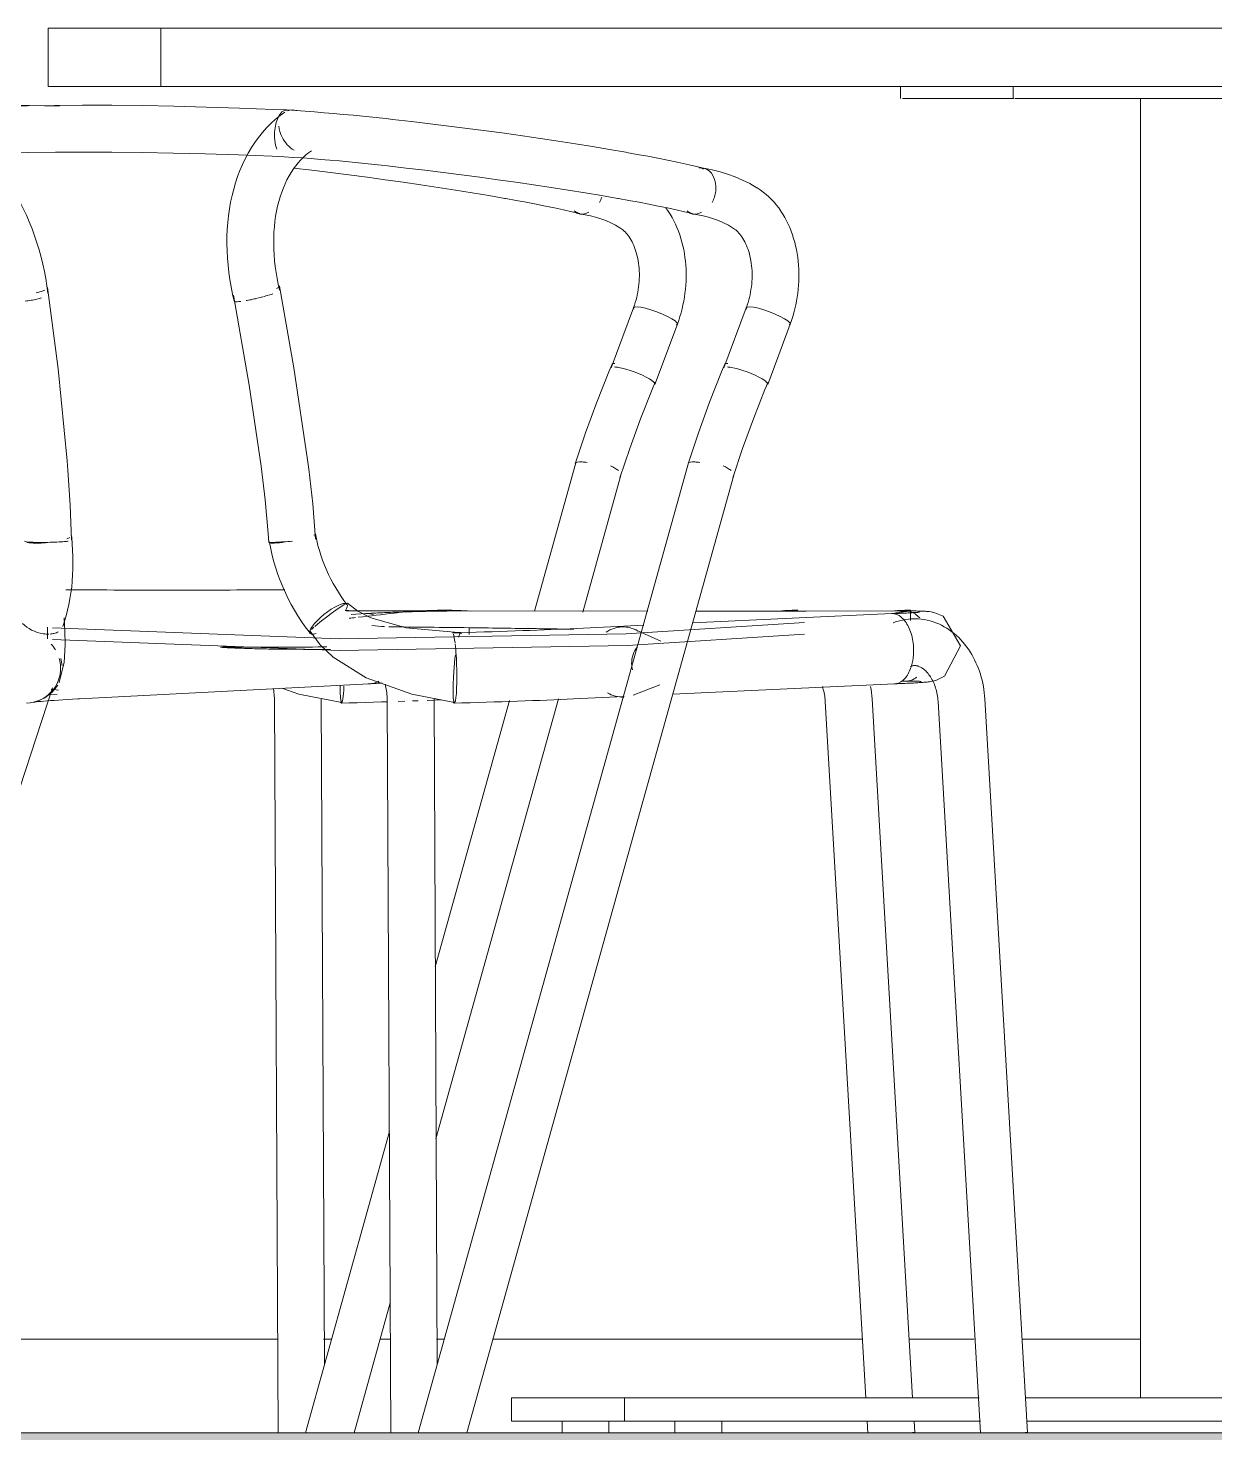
# Model space of a CAD drawing. Header units: inches. Extents: x 21386 to 98862, y -290 to 853.
# Drawn here: x 35678.66 to 35704.01, y 0 to 30 of the extents above; entities that cross this region are included whole.
import ezdxf

# ---------------------------------------------------------------- set-up
doc = ezdxf.new("R2010")
doc.units = ezdxf.units.IN
doc.header["$MEASUREMENT"] = 0
doc.linetypes.add('Grid Line 1_2_', pattern=[0.875, 0.5, -0.125, 0.125, -0.125])
for name, color, linetype, lineweight in [('A-FLOR', 192, 'Continuous', 13), ('A-FLOR-LEVL', 51, 'Continuous', 9), ('A-FLOR-PATT', 8, 'Continuous', 25), ('A-GLAZ-CWMG', 51, 'Continuous', 13), ('I-FURN', 30, 'Continuous', 13)]:
    doc.layers.add(name, color=color, linetype=linetype, lineweight=lineweight)

# ---------------------------------------------------------------- blocks, each defined once
blk = doc.blocks.new('Struct_Xcel_Sports Complex_rvt-4-Building Section - East_West looking South')
at = {"layer": 'A-FLOR-PATT', "lineweight": 9}
h = blk.add_hatch(dxfattribs=at)
h.set_pattern_fill('FP_62', color=256, style=0, pattern_type=2)
h.set_pattern_definition([(50, (-87938.914, 98.42), (55.0854, -4.819842), [5.76, -63.36]), (355, (-87938.914, 98.42), (-10.65569, 57.76853), [4.608, -50.688]), (100.451, (-87934.323, 98.02), (44.429468, 52.94866), [4.895, -53.848]), (46.184, (-87938.914, 113.78), (81.96444, -12.71212), [8.64, -95.04]), (96.636, (-87932.084, 112.72), (71.7815, 74.81238), [7.343, -80.772]), (351.184, (-87938.91, 113.78), (71.78195, 74.81243), [6.912, -76.032]), (21, (-87931.234, 109.94), (45.84207, -30.92146), [5.76, -63.36]), (326, (-87931.234, 109.94), (18.687064, 55.691476), [4.608, -50.688]), (71.451, (-87927.414, 107.363), (64.52891, 24.77011), [4.895, -53.848]), (37.5, (-87938.914, 98.42), (0.9338946, 25.566816), [2.534, -47.539, 2.534, -48.922, -50.88]), (37.5, (-87938.914, 98.42), (0.9338946, 25.566816), [-101.53, 2.534, -48.346]), (7.5, (-87938.914, 98.42), (20.20404, 30.291303), [2.534, -26.803, 2.534, -46.387, -19.392]), (7.5, (-87938.914, 98.42), (20.20404, 30.291303), [-78.259, 2.534, -16.858]), (327.5, (-87956.04, 98.42), (40.9977845, -1.7324026), [2.534, -16.666, 2.534, -57.37, -79.488]), (327.5, (-87956.04, 98.42), (40.9977845, -1.7324026), [-79.104, 2.534, -76.954]), (317.5, (-87963.72, 98.42), (44.788883, 7.687839), [2.534, -22.426, 2.534, -37.248, -56.448]), (317.5, (-87963.72, 98.42), (44.788883, 7.687839), [-64.742, 2.534, -53.914])])
h.paths.add_polyline_path([(-26273.39, -6), (-22066.14, -6), (-22066.14, 0), (-26273.39, 0), (-26273.39, -1.696)], flags=0)
at = {"layer": 'A-FLOR', "color": 7}
blk.add_line((-22066.14, 0), (-26273.39, 0), dxfattribs=at)
blk = doc.blocks.new('Falcon 7700 Series Pedestal Base - 36_ Square Top x 30_ - Wheelchair Height-460525-Building Section - East_West looking South')
at = {"layer": 'I-FURN', "color": 8, "lineweight": 9}
for p, q in [((-26223.344, 30), (-26197.888, 30)), ((-26223.344, 30), (-26223.344, 28.75)), ((-26197.888, 28.75), (-26223.344, 28.75)), ((-26205.138, 28.75), (-26205.138, 28.5)), ((-26202.806, 28.5), (-26205.096, 28.5)), ((-26202.806, 28.5), (-26202.589, 28.5)), ((-26202.589, 28.5), (-26202.806, 28.5)), ((-26199.51, 28.5), (-26202.589, 28.5)), ((-26213.445, 0.75), (-26205.87, 0.75)), ((-26213.445, 0.75), (-26213.445, 0.25)), ((-26204.881, 0.75), (-26197.888, 0.75)), ((-26205.841, 0.25), (-26213.445, 0.25)), ((-26212.366, 0.25), (-26212.366, 0)), ((-26211.366, 0), (-26211.366, 0.25)), ((-26197.888, 0.25), (-26204.851, 0.25))]:
    blk.add_line(p, q, dxfattribs=at)
blk = doc.blocks.new('HermanMiller_Collection_Air-Chair_SideChair_Arms - Arms-460524-Building Section - East_West looking South')
at = {"layer": 'I-FURN', "color": 8, "lineweight": 9}
for p, q in [((-26211.711, 27), (-26211.856, 27.021)), ((-26211.971, 26.027), (-26211.874, 26.014)), ((-26210.842, 24.025), (-26211.321, 22.742)), ((-26210.384, 22.392), (-26209.904, 23.678)), ((-26209.927, 23.661), (-26209.904, 23.678)), ((-26212.074, 20.719), (-26217.849, 0)), ((-26216.811, 0), (-26211.111, 20.451)), ((-26219.362, 17.721), (-26219.362, 17.711)), ((-26218.978, 17.496), (-26219.28, 17.48)), ((-26216.992, 17.552), (-26212.944, 17.551)), ((-26207.731, 17.496), (-26211.992, 17.296)), ((-26207.333, 17.347), (-26207.333, 17.565)), ((-26225.769, 17.208), (-26225.769, 16.957)), ((-26220.129, 17.159), (-26220.077, 17.207)), ((-26216.758, 17.195), (-26216.758, 17.053)), ((-26213.029, 17.247), (-26214.603, 17.173)), ((-26212.664, 16.908), (-26213.219, 17.157)), ((-26216.922, 17.066), (-26216.94, 17.091)), ((-26225.481, 16.537), (-26225.455, 16.387)), ((-26230.88, 0), (-26225.66, 15.909)), ((-26225.082, 15.675), (-26218.894, 15.998)), ((-26213.259, 15.754), (-26212.69, 15.972)), ((-26212.416, 15.774), (-26207.666, 15.997)), ((-26207.525, 16.052), (-26207.435, 16.052)), ((-26225.689, 15.885), (-26225.53, 15.858)), ((-26218.511, 15.645), (-26218.434, 0)), ((-26217.511, 15.671), (-26217.511, 15.65)), ((-26217.441, 1.459), (-26217.511, 15.65)), ((-26214.533, 15.675), (-26213.452, 15.726)), ((-26206.745, 15.618), (-26205.837, 0)), ((-26204.836, 0.011), (-26205.747, 15.676)), ((-26216.818, 0), (-26216.812, 0))]:
    blk.add_line(p, q, dxfattribs=at)
at = {"layer": 'I-FURN', "color": 8, "lineweight": 9, "flags": 128}
for points in [[(-26228.238, 28.25), (-26227.769, 28.28), (-26227.272, 28.306), (-26226.747, 28.326), (-26226.196, 28.34), (-26225.62, 28.35), (-26225.018, 28.353), (-26224.392, 28.352), (-26223.743, 28.345), (-26223.072, 28.332), (-26222.38, 28.314), (-26221.668, 28.291), (-26220.937, 28.263), (-26220.66, 28.251)], [(-26220.697, 28.206), (-26220.801, 28.13), (-26220.902, 28.048), (-26220.998, 27.961), (-26221.09, 27.868), (-26221.178, 27.77), (-26221.26, 27.667), (-26221.339, 27.559), (-26221.412, 27.447), (-26221.481, 27.331), (-26221.545, 27.211), (-26221.604, 27.088), (-26221.658, 26.961), (-26221.707, 26.83), (-26221.752, 26.697), (-26221.791, 26.561), (-26221.826, 26.422), (-26221.856, 26.281), (-26221.881, 26.138), (-26221.902, 25.993), (-26221.918, 25.845), (-26221.928, 25.697), (-26221.935, 25.547), (-26221.936, 25.395), (-26221.933, 25.243), (-26221.925, 25.09), (-26221.912, 24.936), (-26221.895, 24.782), (-26221.874, 24.628), (-26221.848, 24.474), (-26221.817, 24.32), (-26221.782, 24.167)], [(-26220.658, 28.251), (-26220.463, 28.238), (-26220.265, 28.224), (-26220.064, 28.209), (-26219.861, 28.193), (-26219.656, 28.176), (-26219.449, 28.158), (-26219.24, 28.139), (-26219.031, 28.118), (-26218.821, 28.097), (-26218.61, 28.075), (-26218.535, 28.066)], [(-26213.414, 27.348), (-26213.765, 27.409), (-26214.123, 27.468), (-26214.488, 27.527), (-26214.86, 27.585), (-26215.237, 27.642), (-26215.62, 27.698), (-26216.008, 27.753), (-26216.399, 27.806), (-26216.794, 27.858), (-26217.192, 27.909), (-26217.592, 27.958), (-26217.993, 28.005), (-26218.396, 28.051), (-26218.535, 28.066)], [(-26228.158, 27.253), (-26227.703, 27.283), (-26227.22, 27.307), (-26226.707, 27.327), (-26226.167, 27.341), (-26225.6, 27.35), (-26225.007, 27.353), (-26224.39, 27.352), (-26223.748, 27.344), (-26223.085, 27.332), (-26222.399, 27.314), (-26221.693, 27.291), (-26220.968, 27.263), (-26220.711, 27.252)], [(-26227.041, 27.313), (-26226.944, 27.196), (-26226.85, 27.076), (-26226.759, 26.953), (-26226.672, 26.826), (-26226.587, 26.696), (-26226.506, 26.563), (-26226.429, 26.427), (-26226.355, 26.289), (-26226.285, 26.148), (-26226.219, 26.005), (-26226.156, 25.86), (-26226.097, 25.713), (-26226.043, 25.564), (-26225.993, 25.414), (-26225.946, 25.263), (-26225.904, 25.111), (-26225.867, 24.958), (-26225.833, 24.804), (-26225.804, 24.65), (-26225.78, 24.496), (-26225.76, 24.342)], [(-26220.132, 27.38), (-26220.192, 27.337), (-26220.25, 27.29), (-26220.306, 27.239), (-26220.361, 27.183), (-26220.415, 27.123), (-26220.466, 27.059), (-26220.516, 26.991), (-26220.563, 26.918), (-26220.609, 26.842), (-26220.652, 26.761), (-26220.692, 26.676), (-26220.73, 26.587), (-26220.765, 26.495), (-26220.797, 26.399), (-26220.826, 26.299), (-26220.852, 26.196), (-26220.875, 26.091), (-26220.894, 25.982), (-26220.909, 25.87), (-26220.922, 25.756), (-26220.93, 25.64), (-26220.935, 25.521), (-26220.936, 25.401), (-26220.934, 25.279), (-26220.927, 25.156), (-26220.917, 25.032), (-26220.903, 24.907), (-26220.886, 24.781), (-26220.864, 24.655), (-26220.839, 24.529), (-26220.81, 24.402)], [(-26211.755, 27.012), (-26211.936, 27.054), (-26212.124, 27.096), (-26212.32, 27.138), (-26212.523, 27.18), (-26212.732, 27.222), (-26212.948, 27.263), (-26213.169, 27.304), (-26213.397, 27.345), (-26213.414, 27.348)], [(-26220.713, 27.252), (-26220.523, 27.24), (-26220.329, 27.226), (-26220.133, 27.212), (-26219.935, 27.196), (-26219.734, 27.179), (-26219.532, 27.162), (-26219.328, 27.143), (-26219.123, 27.123), (-26218.917, 27.102), (-26218.711, 27.08), (-26218.644, 27.072)], [(-26213.587, 26.363), (-26213.932, 26.423), (-26214.285, 26.482), (-26214.645, 26.54), (-26215.012, 26.597), (-26215.384, 26.653), (-26215.762, 26.708), (-26216.145, 26.762), (-26216.532, 26.815), (-26216.922, 26.867), (-26217.316, 26.917), (-26217.711, 26.965), (-26218.108, 27.012), (-26218.507, 27.057), (-26218.644, 27.072)], [(-26210.616, 26.592), (-26210.767, 26.678), (-26210.921, 26.755), (-26211.079, 26.823), (-26211.24, 26.883), (-26211.403, 26.933), (-26211.569, 26.973), (-26211.711, 27)], [(-26209.904, 23.678), (-26209.876, 23.758), (-26209.85, 23.839), (-26209.826, 23.921), (-26209.804, 24.004), (-26209.785, 24.087), (-26209.768, 24.171), (-26209.754, 24.256), (-26209.742, 24.341), (-26209.732, 24.426), (-26209.725, 24.511), (-26209.72, 24.596), (-26209.717, 24.682), (-26209.717, 24.767), (-26209.72, 24.852), (-26209.725, 24.936), (-26209.732, 25.02), (-26209.742, 25.104), (-26209.755, 25.187), (-26209.77, 25.269), (-26209.787, 25.35), (-26209.807, 25.431), (-26209.83, 25.51), (-26209.855, 25.588), (-26209.883, 25.665), (-26209.913, 25.741), (-26209.946, 25.815), (-26209.981, 25.887), (-26210.019, 25.958), (-26210.06, 26.027), (-26210.103, 26.094), (-26210.149, 26.159), (-26210.197, 26.222), (-26210.248, 26.282), (-26210.302, 26.34), (-26210.358, 26.395), (-26210.417, 26.448), (-26210.478, 26.497), (-26210.542, 26.544), (-26210.608, 26.587), (-26210.616, 26.592)], [(-26211.987, 26.039), (-26212.159, 26.079), (-26212.339, 26.119), (-26212.527, 26.16), (-26212.722, 26.2), (-26212.924, 26.24), (-26213.133, 26.281), (-26213.349, 26.321), (-26213.57, 26.36), (-26213.587, 26.363)], [(-26211.874, 26.014), (-26211.763, 25.992), (-26211.652, 25.964), (-26211.543, 25.93), (-26211.435, 25.889), (-26211.328, 25.841), (-26211.223, 25.788), (-26211.134, 25.737)], [(-26211.134, 25.737), (-26211.112, 25.722), (-26211.09, 25.706), (-26211.068, 25.689), (-26211.045, 25.669), (-26211.023, 25.647), (-26211, 25.623), (-26210.978, 25.597), (-26210.956, 25.569), (-26210.935, 25.539), (-26210.914, 25.507), (-26210.893, 25.472), (-26210.874, 25.436), (-26210.855, 25.398), (-26210.837, 25.358), (-26210.82, 25.316), (-26210.804, 25.272), (-26210.789, 25.226), (-26210.775, 25.179), (-26210.763, 25.131), (-26210.752, 25.081), (-26210.742, 25.03), (-26210.734, 24.977), (-26210.728, 24.924), (-26210.723, 24.87), (-26210.719, 24.815), (-26210.718, 24.759), (-26210.717, 24.703), (-26210.719, 24.646), (-26210.722, 24.59), (-26210.726, 24.532), (-26210.733, 24.475), (-26210.741, 24.418), (-26210.75, 24.361), (-26210.761, 24.305), (-26210.774, 24.249), (-26210.788, 24.194), (-26210.804, 24.139), (-26210.821, 24.085), (-26210.839, 24.032), (-26210.842, 24.025)], [(-26225.346, 20.756), (-26225.542, 22.72), (-26225.764, 24.462)], [(-26220.212, 20.78), (-26220.505, 22.744), (-26220.813, 24.486)], [(-26221.796, 24.299), (-26221.459, 22.377), (-26221.203, 20.647)], [(-26210.685, 24.038), (-26210.766, 24.046), (-26210.819, 24.042), (-26210.842, 24.025)], [(-26210.842, 24.025), (-26210.842, 24.024), (-26210.833, 23.995)], [(-26210.022, 23.793), (-26210.115, 23.844), (-26210.225, 23.894), (-26210.346, 23.942), (-26210.468, 23.984), (-26210.584, 24.016), (-26210.685, 24.038)], [(-26209.904, 23.678), (-26209.904, 23.679), (-26209.913, 23.708), (-26209.953, 23.747), (-26210.022, 23.793)], [(-26212.085, 20.698), (-26211.865, 21.355), (-26211.626, 22.009), (-26211.368, 22.66), (-26211.299, 22.826)], [(-26211.132, 20.394), (-26210.921, 21.025), (-26210.691, 21.653), (-26210.443, 22.279), (-26210.377, 22.438)], [(-26225.257, 19.062), (-26225.283, 19.812), (-26225.33, 20.56), (-26225.346, 20.756)], [(-26220.04, 19.086), (-26220.103, 19.837), (-26220.187, 20.584), (-26220.212, 20.78)], [(-26221.203, 20.647), (-26221.117, 19.929), (-26221.051, 19.207), (-26221.037, 19.017)], [(-26225.439, 17.218), (-26225.401, 17.332), (-26225.367, 17.448), (-26225.337, 17.567), (-26225.31, 17.688), (-26225.287, 17.812), (-26225.267, 17.937), (-26225.251, 18.064), (-26225.239, 18.192), (-26225.23, 18.322), (-26225.224, 18.453), (-26225.223, 18.585), (-26225.225, 18.719), (-26225.23, 18.853), (-26225.239, 18.987), (-26225.251, 19.122), (-26225.255, 19.161)], [(-26221.028, 19.015), (-26221, 18.877), (-26220.968, 18.74), (-26220.931, 18.603), (-26220.891, 18.468), (-26220.846, 18.334), (-26220.797, 18.201), (-26220.743, 18.07), (-26220.686, 17.941), (-26220.625, 17.815), (-26220.56, 17.69), (-26220.492, 17.568), (-26220.419, 17.448), (-26220.343, 17.331), (-26220.264, 17.217), (-26220.181, 17.106), (-26220.157, 17.075)], [(-26219.371, 17.694), (-26219.435, 17.778), (-26219.496, 17.864), (-26219.555, 17.953), (-26219.612, 18.045), (-26219.666, 18.138), (-26219.717, 18.234), (-26219.765, 18.333), (-26219.81, 18.432), (-26219.853, 18.534), (-26219.892, 18.637), (-26219.928, 18.741), (-26219.961, 18.846), (-26219.99, 18.953), (-26220.016, 19.059), (-26220.039, 19.167), (-26220.045, 19.197)], [(-26219.811, 17.42), (-26219.707, 17.498), (-26219.606, 17.57), (-26219.515, 17.633), (-26219.441, 17.681), (-26219.389, 17.711), (-26219.362, 17.721)], [(-26219.359, 17.72), (-26219.141, 17.551), (-26218.86, 17.407), (-26218.105, 17.196), (-26216.994, 17.092), (-26216.94, 17.091)], [(-26225.412, 17.406), (-26225.399, 17.13), (-26225.393, 16.828), (-26225.411, 16.455), (-26225.518, 16.033), (-26225.523, 16.024)], [(-26220.059, 17.223), (-26220.003, 17.27), (-26219.912, 17.342), (-26219.811, 17.42)], [(-26218.99, 17.495), (-26218.965, 17.497), (-26218.939, 17.498), (-26218.911, 17.5), (-26218.883, 17.502), (-26218.853, 17.504), (-26218.821, 17.505), (-26218.788, 17.507), (-26218.754, 17.509), (-26218.719, 17.511), (-26218.683, 17.512), (-26218.645, 17.514), (-26218.606, 17.516), (-26218.567, 17.518), (-26218.526, 17.519), (-26218.484, 17.521), (-26218.441, 17.523), (-26218.398, 17.524), (-26218.353, 17.526), (-26218.308, 17.527), (-26218.262, 17.529), (-26218.216, 17.53), (-26218.169, 17.532), (-26218.122, 17.533), (-26218.074, 17.535), (-26218.026, 17.536), (-26217.978, 17.537), (-26217.93, 17.539), (-26217.881, 17.54), (-26217.833, 17.541), (-26217.785, 17.542), (-26217.736, 17.543), (-26217.688, 17.544), (-26217.641, 17.545), (-26217.593, 17.546), (-26217.546, 17.547), (-26217.5, 17.548), (-26217.454, 17.548), (-26217.409, 17.549), (-26217.364, 17.55), (-26217.321, 17.55), (-26217.278, 17.551), (-26217.236, 17.551), (-26217.195, 17.552), (-26217.154, 17.552), (-26217.116, 17.552), (-26217.078, 17.552), (-26217.041, 17.552), (-26217.005, 17.552), (-26216.992, 17.552)], [(-26211.921, 17.551), (-26209.561, 17.55), (-26207.438, 17.552)], [(-26207.143, 17.526), (-26207.146, 17.526), (-26207.153, 17.526), (-26207.163, 17.525), (-26207.176, 17.523), (-26207.191, 17.522), (-26207.209, 17.521), (-26207.23, 17.52), (-26207.252, 17.518), (-26207.276, 17.517), (-26207.302, 17.515), (-26207.33, 17.514), (-26207.359, 17.512), (-26207.39, 17.51), (-26207.423, 17.509), (-26207.456, 17.507), (-26207.492, 17.506), (-26207.528, 17.504), (-26207.566, 17.502), (-26207.605, 17.501), (-26207.644, 17.499), (-26207.685, 17.498), (-26207.727, 17.496), (-26207.728, 17.496)], [(-26206.266, 16.809), (-26206.639, 17.439), (-26206.817, 17.514), (-26206.892, 17.532), (-26206.936, 17.538), (-26206.968, 17.542), (-26206.993, 17.544), (-26207.017, 17.546), (-26207.039, 17.547), (-26207.062, 17.548), (-26207.085, 17.549), (-26207.109, 17.55), (-26207.134, 17.55), (-26207.16, 17.551), (-26207.187, 17.551), (-26207.216, 17.552), (-26207.246, 17.552), (-26207.277, 17.552), (-26207.31, 17.552), (-26207.344, 17.552), (-26207.379, 17.552), (-26207.415, 17.552), (-26207.439, 17.552)], [(-26225.664, 17.193), (-26219.541, 16.956), (-26213.409, 17.064), (-26209.6, 17.307)], [(-26220.159, 17.12), (-26219.944, 16.832), (-26219.668, 16.565), (-26218.962, 16.122), (-26217.987, 15.777), (-26217.071, 15.597)], [(-26214.603, 17.173), (-26214.736, 17.167), (-26214.873, 17.161), (-26215.014, 17.155), (-26215.16, 17.149), (-26215.309, 17.143), (-26215.462, 17.137), (-26215.618, 17.132), (-26215.778, 17.126), (-26215.94, 17.12), (-26216.105, 17.115), (-26216.273, 17.109), (-26216.442, 17.104), (-26216.613, 17.098), (-26216.786, 17.093), (-26216.96, 17.088), (-26217.12, 17.084)], [(-26207.31, 17.385), (-26207.375, 17.38), (-26207.44, 17.371), (-26207.505, 17.359), (-26207.568, 17.343), (-26207.631, 17.325), (-26207.693, 17.303), (-26207.703, 17.298)], [(-26205.747, 15.676), (-26205.751, 15.743), (-26205.758, 15.81), (-26205.767, 15.876), (-26205.778, 15.942), (-26205.791, 16.008), (-26205.806, 16.073), (-26205.822, 16.137), (-26205.841, 16.201), (-26205.862, 16.264), (-26205.884, 16.326), (-26205.909, 16.388), (-26205.936, 16.448), (-26205.964, 16.508), (-26205.994, 16.566), (-26206.027, 16.623), (-26206.061, 16.679), (-26206.097, 16.734), (-26206.135, 16.787), (-26206.175, 16.838), (-26206.216, 16.888), (-26206.26, 16.937), (-26206.305, 16.983), (-26206.353, 17.028), (-26206.402, 17.07), (-26206.452, 17.11), (-26206.505, 17.148), (-26206.559, 17.184), (-26206.615, 17.217), (-26206.672, 17.248), (-26206.731, 17.276), (-26206.791, 17.301), (-26206.853, 17.323), (-26206.915, 17.342), (-26206.979, 17.357), (-26207.043, 17.37), (-26207.108, 17.379), (-26207.173, 17.385), (-26207.239, 17.387), (-26207.304, 17.385), (-26207.31, 17.385)], [(-26225.664, 16.943), (-26219.527, 16.705), (-26213.381, 16.815), (-26209.596, 17.056)], [(-26216.94, 17.091), (-26216.963, 17.066), (-26216.988, 16.991)], [(-26206.266, 16.809), (-26206.608, 16.16), (-26206.781, 16.077), (-26206.856, 16.056), (-26206.899, 16.047), (-26206.931, 16.042), (-26206.956, 16.038), (-26206.98, 16.035), (-26207.002, 16.033), (-26207.025, 16.031), (-26207.048, 16.029), (-26207.071, 16.027), (-26207.096, 16.025), (-26207.122, 16.023), (-26207.15, 16.022), (-26207.178, 16.02), (-26207.208, 16.018), (-26207.239, 16.016), (-26207.272, 16.014), (-26207.306, 16.013), (-26207.341, 16.011), (-26207.377, 16.009), (-26207.414, 16.008), (-26207.453, 16.006), (-26207.492, 16.004), (-26207.533, 16.002), (-26207.575, 16.001), (-26207.617, 15.999), (-26207.661, 15.998), (-26207.668, 15.997)], [(-26217.054, 16.616), (-26217.064, 16.537), (-26217.083, 16.344)], [(-26217.083, 16.344), (-26217.098, 16.151), (-26217.105, 15.97), (-26217.106, 15.816), (-26217.101, 15.697), (-26217.088, 15.622), (-26217.07, 15.597)], [(-26207.334, 16.369), (-26207.321, 16.374), (-26207.308, 16.378), (-26207.296, 16.381), (-26207.284, 16.383), (-26207.271, 16.385), (-26207.259, 16.386), (-26207.257, 16.386)], [(-26207.257, 16.386), (-26207.245, 16.387), (-26207.233, 16.386), (-26207.221, 16.385), (-26207.208, 16.384), (-26207.195, 16.381), (-26207.181, 16.378), (-26207.168, 16.374), (-26207.153, 16.369), (-26207.139, 16.363), (-26207.123, 16.356), (-26207.108, 16.347), (-26207.092, 16.338), (-26207.075, 16.327), (-26207.059, 16.315), (-26207.042, 16.302), (-26207.025, 16.287), (-26207.007, 16.271), (-26206.99, 16.253), (-26206.973, 16.234), (-26206.956, 16.214), (-26206.939, 16.192), (-26206.922, 16.169), (-26206.906, 16.145), (-26206.89, 16.119), (-26206.875, 16.092), (-26206.86, 16.064), (-26206.846, 16.035), (-26206.832, 16.004), (-26206.82, 15.973), (-26206.808, 15.941), (-26206.797, 15.907), (-26206.787, 15.874), (-26206.778, 15.839), (-26206.77, 15.804), (-26206.763, 15.768), (-26206.757, 15.732), (-26206.752, 15.695), (-26206.748, 15.659), (-26206.745, 15.622), (-26206.745, 15.618)], [(-26225.55, 15.97), (-26225.667, 15.816), (-26225.821, 15.697), (-26226, 15.622)], [(-26218.881, 15.999), (-26218.863, 16), (-26218.844, 16.001), (-26218.822, 16.003), (-26218.799, 16.004), (-26218.774, 16.006), (-26218.747, 16.007), (-26218.718, 16.009), (-26218.687, 16.01), (-26218.656, 16.012), (-26218.622, 16.014)], [(-26218.556, 15.986), (-26218.547, 15.952), (-26218.539, 15.918), (-26218.533, 15.882), (-26218.527, 15.846), (-26218.522, 15.809), (-26218.517, 15.772), (-26218.514, 15.734), (-26218.512, 15.696), (-26218.511, 15.658), (-26218.511, 15.645)], [(-26207.107, 16.048), (-26207.109, 16.049), (-26207.116, 16.049), (-26207.126, 16.049), (-26207.139, 16.05), (-26207.155, 16.05), (-26207.173, 16.051), (-26207.193, 16.051), (-26207.216, 16.051), (-26207.24, 16.052), (-26207.266, 16.052), (-26207.294, 16.052), (-26207.323, 16.052), (-26207.354, 16.052), (-26207.387, 16.052), (-26207.42, 16.052), (-26207.434, 16.052)], [(-26226.068, 15.604), (-26226.059, 15.605), (-26226.036, 15.608), (-26226.002, 15.612), (-26225.958, 15.617), (-26225.906, 15.622), (-26225.846, 15.627), (-26225.778, 15.632), (-26225.703, 15.638), (-26225.622, 15.644), (-26225.534, 15.649), (-26225.44, 15.655), (-26225.339, 15.661), (-26225.233, 15.667), (-26225.121, 15.673), (-26225.082, 15.675)], [(-26214.533, 15.675), (-26214.668, 15.669), (-26214.807, 15.663), (-26214.951, 15.657), (-26215.099, 15.65), (-26215.25, 15.644), (-26215.405, 15.638), (-26215.563, 15.633), (-26215.725, 15.627), (-26215.889, 15.621), (-26216.056, 15.615), (-26216.225, 15.61), (-26216.396, 15.604), (-26216.568, 15.599), (-26216.743, 15.594), (-26216.918, 15.589), (-26217.079, 15.585)]]:
    blk.add_lwpolyline(points, dxfattribs=at)
at = {"layer": 'I-FURN', "color": 8, "lineweight": 9}
for centre, major_axis, ratio, start_param, end_param in [((-26220.415, 27.793), (-0.282, 0.413), 0.716528, 5.57384, 6.097439), ((-26220.415, 27.793), (-0.282, 0.413), 0.716528, 0.861451, 1.38505), ((-26220.415, 27.793), (-0.282, 0.413), 0.716528, 1.38505, 2.170448), ((-26211.913, 26.524), (0.057, 0.497), 0.711436, 6.24849, 6.283185), ((-26211.913, 26.524), (0.057, 0.497), 0.711436, 5.98669, 6.24849), ((-26211.871, 26.525), (0.116, 0.486), 0.74611, 4.877543, 6.283185), ((-26211.871, 26.525), (0.116, 0.486), 0.74611, 4.353944, 4.877543), ((-26211.871, 26.525), (0.116, 0.486), 0.74611, 2.783148, 3.044947), ((-26211.913, 26.524), (0.057, 0.497), 0.711436, 2.845098, 3.106897), ((-26211.913, 26.524), (0.057, 0.497), 0.711436, 3.106897, 3.630496), ((-26226.259, 24.392), (0.495, 0.07), 0.185134, 5.21887, 5.480669), ((-26226.259, 24.392), (0.495, 0.07), 0.185134, 5.480669, 5.742468), ((-26221.296, 24.285), (0.486, 0.118), 0.11091, 5.243425, 5.473623), ((-26221.305, 24.392), (0.491, 0.093), 0.137076, 5.750632, 6.274231), ((-26221.305, 24.392), (0.491, 0.093), 0.137076, 0, 0.252845), ((-26226.257, 24.285), (0.497, 0.057), 0.234229, 4.713014, 4.971462), ((-26226.257, 24.285), (0.497, 0.057), 0.234229, 4.975221, 5.233261), ((-26226.257, 24.285), (0.497, 0.057), 0.234229, 5.239572, 5.495061), ((-26221.296, 24.285), (0.486, 0.118), 0.11091, 3.117428, 3.141593), ((-26221.296, 24.285), (0.486, 0.118), 0.11091, 3.379228, 3.902826), ((-26221.296, 24.285), (0.486, 0.118), 0.11091, 4.192229, 4.426425), ((-26221.296, 24.285), (0.486, 0.118), 0.11091, 4.449986, 4.688225), ((-26221.296, 24.285), (0.486, 0.118), 0.11091, 4.712585, 4.950024), ((-26221.296, 24.285), (0.486, 0.118), 0.11091, 4.977051, 5.211823), ((-26210.838, 22.632), (-0.461, 0.194), 0.144221, 5.822246, 6.345845), ((-26210.853, 22.567), (-0.468, 0.175), 0.191458, 5.509821, 5.771621), ((-26210.853, 22.567), (-0.468, 0.175), 0.191458, 3.939025, 5.509821), ((-26210.853, 22.567), (-0.468, 0.175), 0.191458, 3.141593, 3.939025), ((-26211.608, 20.546), (-0.476, 0.152), 0.239355, 5.543411, 6.328809), ((-26211.608, 20.546), (-0.476, 0.152), 0.239355, 5.282674, 5.542834), ((-26211.593, 20.585), (-0.482, 0.134), 0.301377, 3.976352, 4.23196), ((-26211.593, 20.585), (-0.482, 0.134), 0.301377, 3.714553, 3.976352), ((-26220.536, 19.106), (0.492, 0.091), 0.107353, 5.872701, 6.396299), ((-26225.757, 19.052), (0.5, 0.01), 0.069551, 3.141593, 3.925172), ((-26225.752, 19.106), (0.497, 0.055), 0.180952, 3.532209, 3.794009), ((-26225.752, 19.106), (0.497, 0.055), 0.180952, 3.794009, 4.579407), ((-26225.757, 19.052), (0.5, 0.01), 0.069551, 3.925172, 5.495969), ((-26225.757, 19.052), (0.5, 0.01), 0.069551, 5.495969, 5.757768), ((-26225.752, 19.106), (0.497, 0.055), 0.180952, 5.626605, 5.888404), ((-26220.536, 19.106), (0.492, 0.091), 0.107353, 2.992907, 4.040105), ((-26220.538, 19.052), (0.499, 0.035), 0.020295, 2.880196, 3.141593), ((-26220.538, 19.052), (0.499, 0.035), 0.020295, 3.141996, 3.927394), ((-26220.538, 19.052), (0.499, 0.035), 0.020295, 3.927394, 4.712792), ((-26220.536, 19.106), (0.492, 0.091), 0.107353, 4.040105, 4.301904), ((-26219.764, 17.385), (0.393, 0.31), 0.26753, 5.605411, 6.914408), ((-26219.764, 17.385), (0.393, 0.31), 0.26753, 0.631223, 2.202019), ((-26223.737, 101.858), (0, 84.692), 0.707107, 3.218587, 3.231436), ((-26225.911, 17.385), (-0.471, 0.167), 0.596783, 0.839221, 1.886418), ((-26225.911, 17.385), (-0.471, 0.167), 0.596783, 2.410017, 2.671816), ((-26219.764, 17.385), (0.393, 0.31), 0.26753, 2.202019, 3.772816), ((-26213.479, 16.463), (0.021, 0.75), 0.90616, 0.058382, 0.581981), ((-26213.479, 16.463), (0.021, 0.75), 0.90616, 5.817968, 6.341567), ((-26225.911, 17.385), (-0.471, 0.167), 0.596783, 1.903362, 2.148218), ((-26225.911, 17.385), (-0.471, 0.167), 0.596783, 2.210126, 2.410017), ((-26226.235, 16.334), (-0.202, 0.722), 0.995009, 4.986091, 5.185919), ((-26217.099, 16.334), (-0.02, 0.75), 0.096081, 5.515178, 5.996591), ((-26217.099, 16.334), (-0.02, 0.75), 0.096081, 4.687594, 5.472992), ((-26226.235, 16.334), (-0.202, 0.722), 0.995009, 4.462492, 4.714879), ((-26212.837, 16.444), (0.014, 0.5), 0.90616, 0.84378, 1.629178), ((-26226.235, 16.334), (-0.202, 0.722), 0.995009, 2.891696, 4.462492), ((-26217.099, 16.334), (-0.02, 0.75), 0.096081, 3.116798, 4.687594), ((-26212.837, 16.444), (0.014, 0.5), 0.90616, 1.629178, 1.890978), ((-26217.099, 16.334), (-0.02, 0.75), 0.096081, 2.854998, 3.116798), ((-26213.479, 16.463), (0.021, 0.75), 0.90616, 2.676376, 2.924989), ((-26213.479, 16.463), (0.021, 0.75), 0.90616, 2.938175, 3.199975), ((-26205.335, -0.018), (0.499, 0.029), 0.004932, 5.439855, 6.225253)]:
    blk.add_ellipse(centre, major_axis=major_axis, ratio=ratio, start_param=start_param, end_param=end_param, dxfattribs=at)
for points, knots in [([(-26220.912, 27.825), (-26220.906, 27.881), (-26220.885, 27.989), (-26220.825, 28.139), (-26220.752, 28.225), (-26220.683, 28.253), (-26220.648, 28.251), (-26220.631, 28.245)], [-1, -1, -1, -1, -0.785714, -0.571429, -0.285714, -0.142857, 0, 0, 0, 0]), ([(-26225.378, 18.004), (-26224.602, 18), (-26223.064, 17.997), (-26221.48, 18.001), (-26220.7, 18.003)], [-0.9268801, -0.9268801, -0.9268801, -0.9268801, -0.5, -0.0910372, -0.0910372, -0.0910372, -0.0910372]), ([(-26207.654, 17.51), (-26207.524, 17.527), (-26207.33, 17.555), (-26207.316, 17.573), (-26207.485, 17.568), (-26207.652, 17.557), (-26207.749, 17.55)], [-0.9999956, -0.9999956, -0.9999956, -0.9999956, -0.7, -0.4, -0.2, 0, 0, 0, 0]), ([(-26207.268, 16.742), (-26207.271, 16.855), (-26207.306, 17.08), (-26207.428, 17.328), (-26207.574, 17.466), (-26207.67, 17.496), (-26207.717, 17.496)], [0, 0, 0, 0, 0.285714, 0.571429, 0.785714, 1, 1, 1, 1]), ([(-26207.455, 17.552), (-26207.38, 17.556), (-26207.267, 17.523), (-26207.168, 17.438), (-26207.138, 17.405)], [0, 0, 0, 0, 0.2857143, 0.4285714, 0.4285714, 0.4285714, 0.4285714]), ([(-26218.479, 17.215), (-26218.193, 17.212), (-26217.616, 17.205), (-26217.042, 17.198), (-26216.758, 17.195)], [-0.9960968, -0.9960968, -0.9960968, -0.9960968, -0.5, 0, 0, 0, 0]), ([(-26216.758, 17.195), (-26216.537, 17.192), (-26216.099, 17.186), (-26215.469, 17.177), (-26214.945, 17.169), (-26214.639, 17.164), (-26214.522, 17.162)], [-1, -1, -1, -1, -0.75, -0.5, -0.25, -0.0877777, -0.0877777, -0.0877777, -0.0877777]), ([(-26219.726, 16.733), (-26219.837, 16.733), (-26220.265, 16.732), (-26220.693, 16.735), (-26221.01, 16.739)], [-0.6740348, -0.6740348, -0.6740348, -0.6740348, -0.5, 0, 0, 0, 0]), ([(-26207.68, 15.997), (-26207.618, 15.996), (-26207.492, 16.045), (-26207.353, 16.24), (-26207.279, 16.489), (-26207.266, 16.657), (-26207.268, 16.742)], [0, 0, 0, 0, 0.285714, 0.571429, 0.785714, 1, 1, 1, 1]), ([(-26218.917, 15.997), (-26218.862, 15.998), (-26218.783, 16.01), (-26218.709, 16.04), (-26218.688, 16.05)], [0, 0, 0, 0, 0.1666667, 0.2358641, 0.2358641, 0.2358641, 0.2358641]), ([(-26207.202, 16.138), (-26207.219, 16.125), (-26207.288, 16.078), (-26207.362, 16.056), (-26207.418, 16.053)], [0.7142857, 0.7142857, 0.7142857, 0.7142857, 0.7857143, 1, 1, 1, 1])]:
    blk.add_open_spline(points, degree=3, knots=knots, dxfattribs=at)
for points in [[(-26220.869, 27.411), (-26220.891, 27.466), (-26220.921, 27.598), (-26220.92, 27.751), (-26220.912, 27.825)], [(-26219.191, 17.41), (-26219.234, 17.405), (-26219.278, 17.401), (-26219.322, 17.396)], [(-26218.807, 17.477), (-26218.856, 17.49), (-26218.905, 17.497), (-26218.954, 17.496)], [(-26216.734, 17.548), (-26216.81, 17.555), (-26216.995, 17.566), (-26217.341, 17.57), (-26217.715, 17.56), (-26218.074, 17.539), (-26218.277, 17.519), (-26218.364, 17.508)], [(-26207.566, 17.527), (-26207.53, 17.541), (-26207.493, 17.55), (-26207.455, 17.552)], [(-26218.838, 17.245), (-26218.749, 17.231), (-26218.658, 17.224), (-26218.566, 17.219)], [(-26221.01, 16.739), (-26221.061, 16.74), (-26221.182, 16.742), (-26221.397, 16.748), (-26221.617, 16.755), (-26221.818, 16.763), (-26221.974, 16.771), (-26222.068, 16.777), (-26222.087, 16.782), (-26222.03, 16.784), (-26221.945, 16.784), (-26221.894, 16.783)], [(-26221.894, 16.783), (-26221.576, 16.779), (-26220.942, 16.774), (-26220.307, 16.779), (-26219.989, 16.784)], [(-26219.989, 16.784), (-26219.935, 16.784), (-26219.871, 16.785), (-26219.801, 16.784)], [(-26207.418, 16.053), (-26207.424, 16.052), (-26207.429, 16.052), (-26207.435, 16.052)]]:
    blk.add_open_spline(points, degree=3, dxfattribs=at)
blk = doc.blocks.new('Falcon 7700 Series Pedestal Base - 36_ Square Top x 30_ - Wheelchair Height-V158-Building Section - East_West looking South')
at = {"layer": 'I-FURN', "color": 8, "lineweight": 9}
for p, q in [((-26225.753, 30), (-26223.344, 30)), ((-26225.753, 30), (-26225.753, 28.75)), ((-26223.344, 28.75), (-26225.753, 28.75)), ((-26207.547, 28.75), (-26207.547, 28.5)), ((-26205.215, 28.5), (-26207.505, 28.5)), ((-26205.215, 28.5), (-26205.123, 28.5)), ((-26205.123, 28.5), (-26205.215, 28.5)), ((-26202.589, 28.5), (-26202.806, 28.5)), ((-26202.419, 0.75), (-26202.419, 28.5)), ((-26215.854, 0.75), (-26213.445, 0.75)), ((-26215.854, 0.75), (-26215.854, 0.25)), ((-26213.445, 0.25), (-26215.854, 0.25)), ((-26214.775, 0.25), (-26214.775, 0)), ((-26213.775, 0), (-26213.775, 0.25))]:
    blk.add_line(p, q, dxfattribs=at)
blk = doc.blocks.new('HermanMiller_Collection_Air-Chair_SideChair_Arms - Arms-V160-Building Section - East_West looking South')
at = {"layer": 'I-FURN', "color": 8, "lineweight": 9}
for p, q in [((-26214.379, 26.027), (-26214.283, 26.014)), ((-26213.251, 24.025), (-26213.73, 22.742)), ((-26212.793, 22.392), (-26212.313, 23.678)), ((-26212.336, 23.661), (-26212.313, 23.678)), ((-26214.483, 20.719), (-26215.366, 17.551)), ((-26214.334, 17.529), (-26213.52, 20.451)), ((-26219.391, 17.552), (-26217.303, 17.552)), ((-26211.921, 17.55), (-26209.847, 17.552)), ((-26225.708, 15.768), (-26225.563, 15.776)), ((-26220.92, 15.645), (-26220.843, 0)), ((-26219.92, 15.671), (-26219.92, 15.65)), ((-26219.85, 1.459), (-26219.92, 15.65)), ((-26218.134, 15.627), (-26218.275, 15.622)), ((-26217.853, 15.637), (-26217.972, 15.633)), ((-26215.898, 15.644), (-26217.484, 9.954)), ((-26217.47, 6.28), (-26214.851, 15.676)), ((-26209.154, 15.618), (-26208.29, 0.75)), ((-26207.288, 0.75), (-26208.155, 15.676)), ((-26218.465, 6.434), (-26220.258, 0)), ((-26219.22, 0), (-26218.447, 2.775)), ((-26219.227, 0), (-26219.221, 0)), ((-26208.261, 0.25), (-26208.246, 0)), ((-26207.245, 0.011), (-26207.259, 0.25))]:
    blk.add_line(p, q, dxfattribs=at)
at = {"layer": 'I-FURN', "color": 8, "lineweight": 9, "flags": 128}
for points in [[(-26230.647, 28.25), (-26230.177, 28.28), (-26229.68, 28.306), (-26229.156, 28.326), (-26228.605, 28.34), (-26228.029, 28.35), (-26227.427, 28.353), (-26226.801, 28.352), (-26226.152, 28.345), (-26225.51, 28.333)], [(-26215.996, 26.363), (-26216.341, 26.423), (-26216.694, 26.482), (-26217.054, 26.54), (-26217.42, 26.597), (-26217.793, 26.653), (-26218.171, 26.708), (-26218.554, 26.762), (-26218.941, 26.815), (-26219.331, 26.867), (-26219.725, 26.917), (-26220.12, 26.965), (-26220.514, 27.012)], [(-26214.395, 26.039), (-26214.567, 26.079), (-26214.748, 26.119), (-26214.935, 26.16), (-26215.131, 26.2), (-26215.333, 26.24), (-26215.542, 26.281), (-26215.758, 26.321), (-26215.979, 26.36), (-26215.996, 26.363)], [(-26212.313, 23.678), (-26212.285, 23.758), (-26212.259, 23.839), (-26212.235, 23.921), (-26212.213, 24.004), (-26212.194, 24.087), (-26212.177, 24.171), (-26212.163, 24.256), (-26212.151, 24.341), (-26212.141, 24.426), (-26212.134, 24.511), (-26212.129, 24.596), (-26212.126, 24.682), (-26212.126, 24.767), (-26212.129, 24.852), (-26212.134, 24.936), (-26212.141, 25.02), (-26212.151, 25.104), (-26212.164, 25.187), (-26212.179, 25.269), (-26212.196, 25.35), (-26212.216, 25.431), (-26212.239, 25.51), (-26212.264, 25.588), (-26212.291, 25.665), (-26212.322, 25.741), (-26212.355, 25.815), (-26212.39, 25.887), (-26212.428, 25.958), (-26212.469, 26.027), (-26212.512, 26.094), (-26212.558, 26.159)], [(-26214.283, 26.014), (-26214.172, 25.992), (-26214.061, 25.964), (-26213.952, 25.93), (-26213.844, 25.889), (-26213.737, 25.841), (-26213.632, 25.788), (-26213.543, 25.737)], [(-26213.543, 25.737), (-26213.521, 25.722), (-26213.499, 25.706), (-26213.477, 25.689), (-26213.454, 25.669), (-26213.432, 25.647), (-26213.409, 25.623), (-26213.387, 25.597), (-26213.365, 25.569), (-26213.344, 25.539), (-26213.323, 25.507), (-26213.302, 25.472), (-26213.282, 25.436), (-26213.264, 25.398), (-26213.245, 25.358), (-26213.228, 25.316), (-26213.212, 25.272), (-26213.198, 25.226), (-26213.184, 25.179), (-26213.172, 25.131), (-26213.161, 25.081), (-26213.151, 25.03), (-26213.143, 24.977), (-26213.137, 24.924), (-26213.132, 24.87), (-26213.128, 24.815), (-26213.126, 24.759), (-26213.126, 24.703), (-26213.128, 24.646), (-26213.131, 24.59), (-26213.135, 24.532), (-26213.142, 24.475), (-26213.149, 24.418), (-26213.159, 24.361), (-26213.17, 24.305), (-26213.183, 24.249), (-26213.197, 24.194), (-26213.213, 24.139), (-26213.23, 24.085), (-26213.248, 24.032), (-26213.251, 24.025)], [(-26213.094, 24.038), (-26213.175, 24.046), (-26213.228, 24.042), (-26213.251, 24.025)], [(-26213.251, 24.025), (-26213.251, 24.024), (-26213.242, 23.995)], [(-26212.754, 23.942), (-26212.877, 23.984), (-26212.993, 24.016), (-26213.094, 24.038)], [(-26212.431, 23.793), (-26212.524, 23.844), (-26212.634, 23.894), (-26212.754, 23.942)], [(-26212.313, 23.678), (-26212.313, 23.679), (-26212.322, 23.708), (-26212.362, 23.747), (-26212.431, 23.793)], [(-26214.494, 20.698), (-26214.274, 21.355), (-26214.035, 22.009), (-26213.777, 22.66), (-26213.708, 22.826)], [(-26213.541, 20.394), (-26213.33, 21.025), (-26213.1, 21.653), (-26212.852, 22.279), (-26212.786, 22.438)], [(-26220.763, 15.907), (-26220.396, 15.777), (-26219.48, 15.597)], [(-26219.514, 15.968), (-26219.515, 15.816), (-26219.509, 15.697), (-26219.497, 15.622), (-26219.479, 15.597)], [(-26209.217, 15.941), (-26209.206, 15.907), (-26209.196, 15.874), (-26209.187, 15.839), (-26209.179, 15.804), (-26209.172, 15.768), (-26209.166, 15.732), (-26209.161, 15.695), (-26209.157, 15.659), (-26209.154, 15.622), (-26209.154, 15.618)], [(-26208.155, 15.676), (-26208.16, 15.743), (-26208.167, 15.81), (-26208.176, 15.876), (-26208.187, 15.942)], [(-26220.941, 15.882), (-26220.935, 15.846), (-26220.93, 15.809), (-26220.926, 15.772), (-26220.923, 15.734), (-26220.921, 15.696), (-26220.92, 15.658), (-26220.92, 15.645)], [(-26218.51, 15.614), (-26218.633, 15.61), (-26218.805, 15.604), (-26218.977, 15.599), (-26219.152, 15.594), (-26219.327, 15.589), (-26219.488, 15.585)], [(-26217.36, 15.657), (-26217.508, 15.65), (-26217.659, 15.644)]]:
    blk.add_lwpolyline(points, dxfattribs=at)
at = {"layer": 'I-FURN', "color": 8, "lineweight": 9}
for centre, major_axis, ratio, start_param, end_param in [((-26214.279, 26.525), (0.116, 0.486), 0.74611, 2.783148, 3.044947), ((-26214.279, 26.525), (0.116, 0.486), 0.74611, 4.353944, 4.615743), ((-26214.322, 26.524), (0.057, 0.497), 0.711436, 2.845098, 3.106897), ((-26214.322, 26.524), (0.057, 0.497), 0.711436, 3.106897, 3.630496), ((-26213.247, 22.632), (-0.461, 0.194), 0.144221, 5.822246, 6.345845), ((-26213.262, 22.567), (-0.468, 0.175), 0.191458, 5.509821, 5.771621), ((-26213.262, 22.567), (-0.468, 0.175), 0.191458, 3.939025, 5.509821), ((-26213.262, 22.567), (-0.468, 0.175), 0.191458, 3.141593, 3.939025), ((-26214.017, 20.546), (-0.476, 0.152), 0.239355, 5.543411, 6.328809), ((-26214.017, 20.546), (-0.476, 0.152), 0.239355, 5.282674, 5.542834), ((-26214.001, 20.585), (-0.482, 0.134), 0.301377, 3.976352, 4.23196), ((-26214.001, 20.585), (-0.482, 0.134), 0.301377, 3.714553, 3.976352), ((-26219.508, 16.334), (-0.02, 0.75), 0.096081, 3.116798, 4.163995), ((-26219.508, 16.334), (-0.02, 0.75), 0.096081, 2.854998, 3.116798), ((-26207.744, -0.018), (0.499, 0.029), 0.004932, 5.439855, 6.225253)]:
    blk.add_ellipse(centre, major_axis=major_axis, ratio=ratio, start_param=start_param, end_param=end_param, dxfattribs=at)
for points in [[(-26219.143, 17.548), (-26219.217, 17.555), (-26219.307, 17.56), (-26219.408, 17.564)], [(-26219.131, 17.547), (-26219.135, 17.547), (-26219.139, 17.547), (-26219.143, 17.548)]]:
    blk.add_open_spline(points, degree=3, dxfattribs=at)
blk.add_open_spline([(-26209.749, 17.56), (-26209.735, 17.565), (-26209.749, 17.572), (-26209.891, 17.568), (-26210.056, 17.557), (-26210.148, 17.55)], degree=3, knots=[-0.6, -0.6, -0.6, -0.6, -0.4, -0.2, -0.0070143, -0.0070143, -0.0070143, -0.0070143], dxfattribs=at)
blk = doc.blocks.new('Rectangular Mullion - Exterior 2_ x 4_5_-V178-Building Section - East_West looking South')
at = {"layer": 'A-GLAZ-CWMG', "color": 8, "lineweight": 9}
for p, q in [((-26230.231, 2), (-26220.852, 2)), ((-26219.869, 2), (-26219.699, 2)), ((-26218.671, 2), (-26218.443, 2)), ((-26217.46, 2), (-26217.29, 2)), ((-26216.262, 2), (-26208.352, 2)), ((-26207.365, 2), (-26205.971, 2)), ((-26204.956, 2), (-26202.419, 2))]:
    blk.add_line(p, q, dxfattribs=at)

msp = doc.modelspace()

# ---------------------------------------------------------------- linework, layer by layer
at = {"layer": 'A-FLOR-LEVL', "linetype": 'Grid Line 1_2_'}
msp.add_line((35347.523, 0), (40226.208, 0), dxfattribs=at)

# ---------------------------------------------------------------- block references
at = {"color": 170, "lineweight": 5}
msp.add_blockref('Struct_Xcel_Sports Complex_rvt-4-Building Section - East_West looking South', (61904.847, 0), dxfattribs=at)
at = {"layer": 'A-GLAZ-CWMG', "color": 8, "lineweight": 9}
msp.add_blockref('Rectangular Mullion - Exterior 2_ x 4_5_-V178-Building Section - East_West looking South', (61904.847, 0), dxfattribs=at)
at = {"layer": 'I-FURN', "color": 8, "lineweight": 9}
for name in ['Falcon 7700 Series Pedestal Base - 36_ Square Top x 30_ - Wheelchair Height-V158-Building Section - East_West looking South', 'Falcon 7700 Series Pedestal Base - 36_ Square Top x 30_ - Wheelchair Height-460525-Building Section - East_West looking South', 'HermanMiller_Collection_Air-Chair_SideChair_Arms - Arms-V160-Building Section - East_West looking South', 'HermanMiller_Collection_Air-Chair_SideChair_Arms - Arms-460524-Building Section - East_West looking South']:
    msp.add_blockref(name, (61904.847, 0), dxfattribs=at)

doc.saveas('drawing.dxf')
